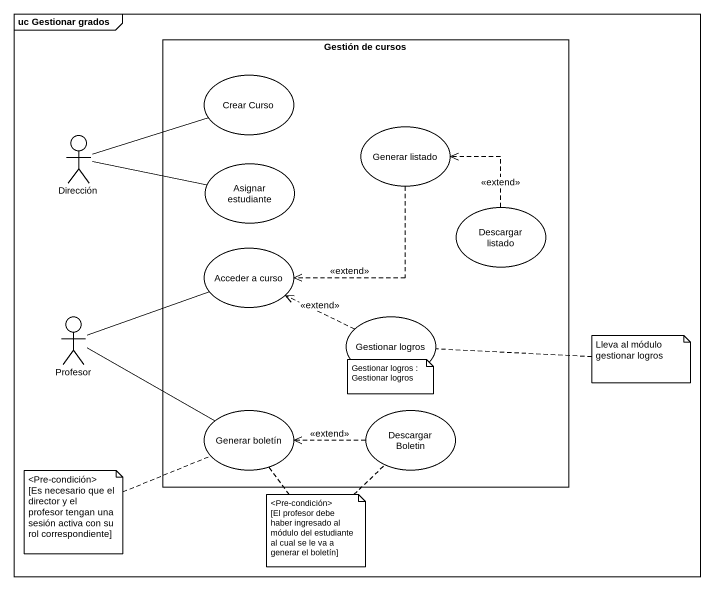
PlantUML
@startuml
mainframe uc Gestionar grados
rectangle "Gestión de cursos" as Gestión_de_cursos {
  usecase "Crear Curso" as Crear_Curso
  usecase "Generar listado" as Generar_listado
  usecase "Asignar estudiante" as Asignar_estudiante
  usecase "Descargar listado" as Descargar_listado
  usecase "Acceder a curso" as Acceder_a_curso
  usecase "Gestionar logros" as Gestionar_logros
  usecase "Generar boletín" as Generar_boletín
  usecase "Descargar Boletin" as Descargar_Boletin
}
actor Dirección
actor Profesor
Generar_listado ..> Acceder_a_curso : <<extend>>
Dirección -right- Crear_Curso
Dirección -right- Asignar_estudiante
Descargar_listado .up.> Generar_listado : <<extend>>
Profesor -right- Acceder_a_curso
Profesor -right- Generar_boletín
Gestionar_logros .left.> Acceder_a_curso : <<extend>>
Descargar_Boletin .left.> Generar_boletín : <<extend>>
note as N1
  Gestionar logros : Gestionar logros
end note
note right of Gestionar_logros : Lleva al módulo gestionar logros
note left of Generar_boletín
  <Pre-condición>
  [Es necesario que el director y el profesor tengan una sesión activa con su rol correspondiente]
end note
note as N4
  <Pre-condición>
  [El profesor debe haber ingresado al módulo del estudiante al cual se le va a generar el boletín]
end note
N4 .. Generar_boletín
N4 .. Descargar_Boletin
@enduml
